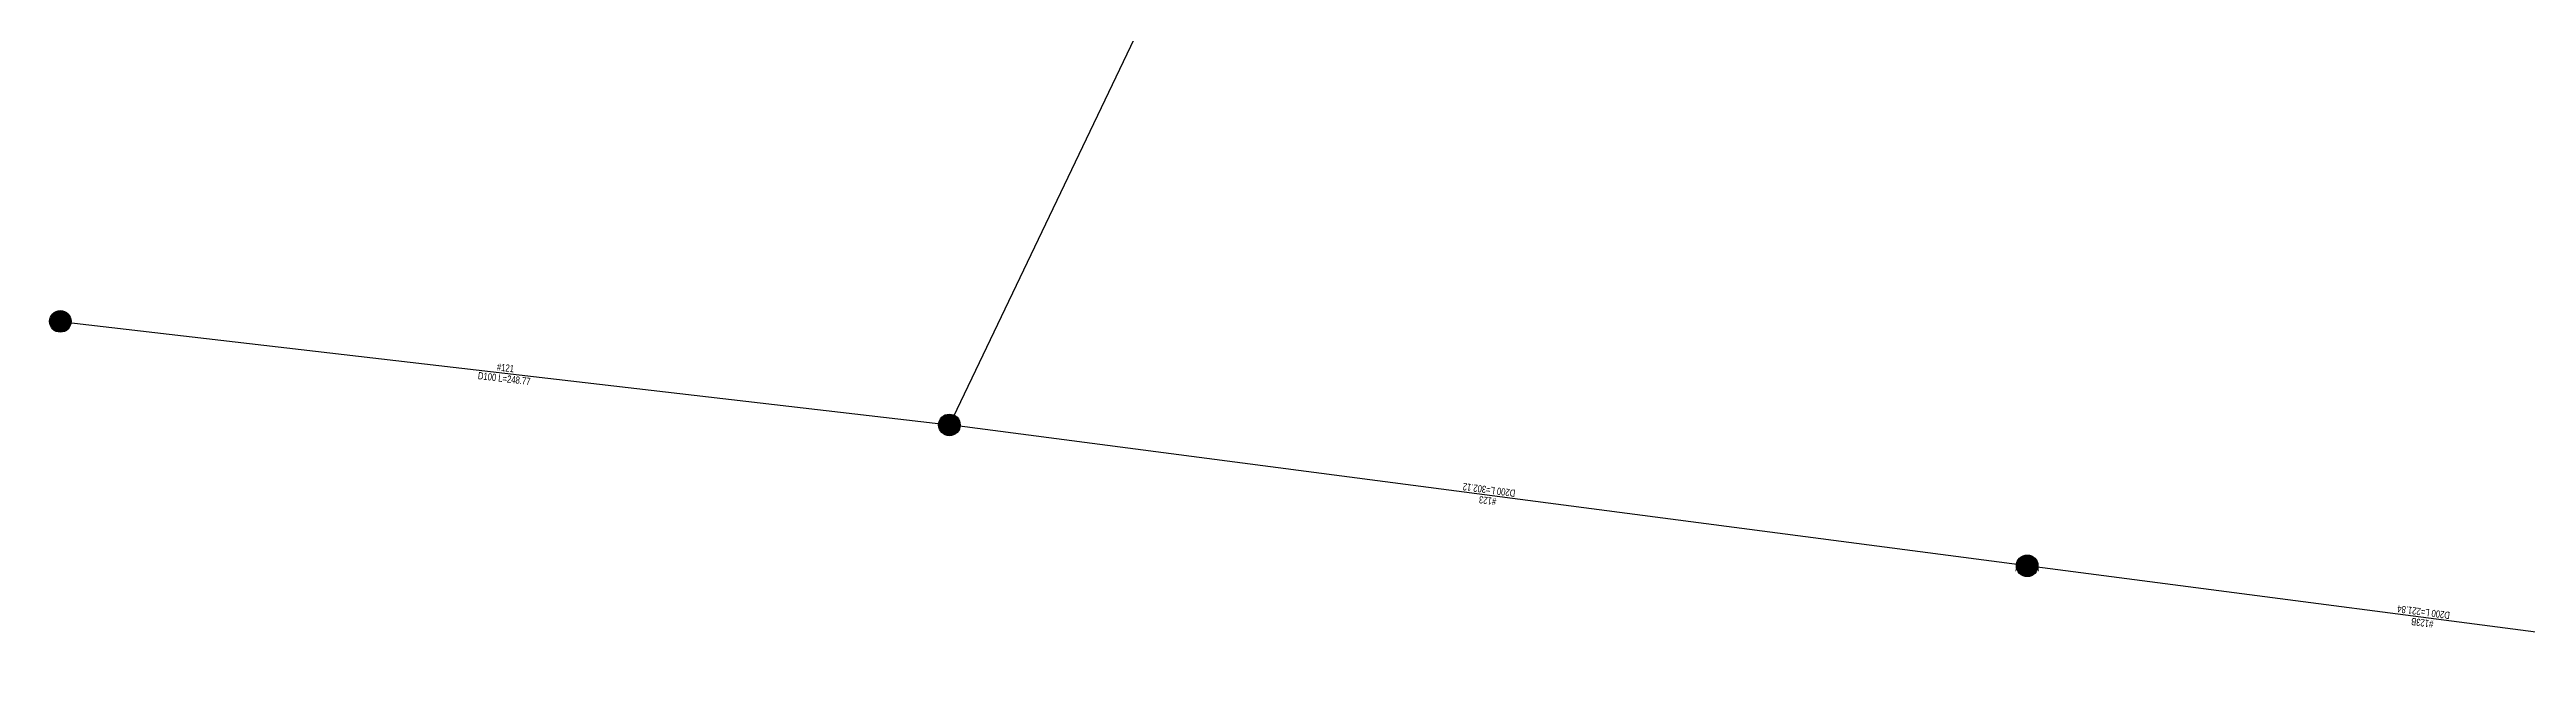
# Model space of a CAD drawing. Header units: metres. Extents: x 145472 to 149777, y 297313 to 301407.
# Drawn here: x 148239 to 148927, y 298092 to 298262 of the extents above; entities that cross this region are included whole.
import ezdxf
from ezdxf.enums import TextEntityAlignment as Align

# ---------------------------------------------------------------- set-up
doc = ezdxf.new("R2010")
doc.units = ezdxf.units.M
for name, color, linetype in [('EPANET2-JUNCTION', 7, 'Continuous'), ('EPANET2-PIPE', 3, 'Continuous'), ('EPANET2-PIPE_no', 7, 'Continuous')]:
    doc.layers.add(name, color=color, linetype=linetype)

# ---------------------------------------------------------------- blocks, each defined once
blk = doc.blocks.new('PIPE_BLOCK')
at = {"width": 0.8}
for tag, p in [('ID', (0, 1.5)), ('INFO', (0, -1.5))]:
    blk.add_attdef(tag, text='', height=2, dxfattribs=at).set_placement(p, align=Align.MIDDLE_CENTER)
blk = doc.blocks.new('JUNCTION_BLOCK')
h = blk.add_hatch(color=255)
edge = h.paths.add_edge_path()
edge.add_arc((0, 0), 3, 0, 360)
at = {"color": 5}
blk.add_circle((0, 0), 3, dxfattribs=at)
at = {"color": 5, "width": 0.7}
blk.add_attdef('ID', text='', height=3, dxfattribs=at).set_placement((0, 0), align=Align.MIDDLE_CENTER)

msp = doc.modelspace()

# ---------------------------------------------------------------- linework, layer by layer
at = {"layer": 'EPANET2-PIPE'}
for points in [[(148693.32, 298539.32), (148627.63, 298448.03), (148488.92, 298157.84)], [(148241.81, 298186.63), (148488.92, 298157.84)], [(148788.48, 298118.66), (148488.92, 298157.84)], [(149008.67, 298092.04), (148975.77, 298094.33), (148970.3, 298094.88), (148788.48, 298118.66)]]:
    msp.add_lwpolyline(points, dxfattribs=at)

# ---------------------------------------------------------------- block references
at = {"layer": 'EPANET2-JUNCTION'}
ref = msp.add_blockref('JUNCTION_BLOCK', (148241.81, 298186.63), dxfattribs=at)
ref.add_attrib('ID', 'A163', dxfattribs={"layer": '0', "color": 5, "height": 3, "width": 0.55}).set_placement((148241.81, 298186.63), align=Align.MIDDLE_CENTER)
ref = msp.add_blockref('JUNCTION_BLOCK', (148488.92, 298157.84), dxfattribs=at)
ref.add_attrib('ID', 'A162', dxfattribs={"layer": '0', "color": 5, "height": 3, "width": 0.55}).set_placement((148488.92, 298157.84), align=Align.MIDDLE_CENTER)
ref = msp.add_blockref('JUNCTION_BLOCK', (148788.48, 298118.66), dxfattribs=at)
ref.add_attrib('ID', 'A162A', dxfattribs={"layer": '0', "color": 5, "height": 3, "width": 0.55}).set_placement((148788.48, 298118.66), align=Align.MIDDLE_CENTER)
at = {"layer": 'EPANET2-PIPE_no'}
for p, rotation, values in [((148365.36, 298172.23), 353.355070066313, {'ID': '#121', 'INFO': 'D100 L=248.77'}), ((148638.7, 298138.25), 172.54894486287463, {'ID': '#123', 'INFO': 'D200 L=302.12'}), ((148898.46, 298104.28), 172.548944862897, {'ID': '#123B', 'INFO': 'D200 L=221.84'})]:
    msp.add_blockref('PIPE_BLOCK', p, dxfattribs=dict(at, rotation=rotation)).add_auto_attribs(values)

doc.saveas('drawing.dxf')
